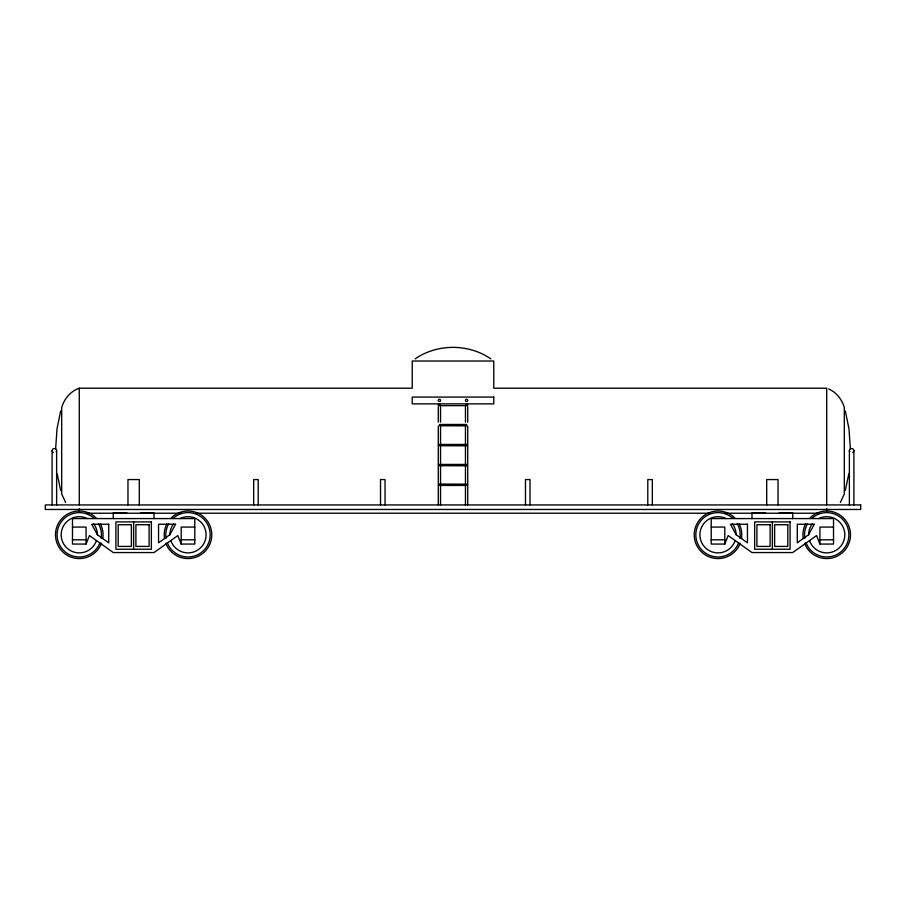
<?xml version="1.0" encoding="UTF-8"?>
<svg xmlns="http://www.w3.org/2000/svg" width="906" height="906" viewBox="0 0 906 906"><rect width="100%" height="100%" fill="white"/><g stroke="black" fill="none" stroke-linecap="round" stroke-linejoin="round"><path stroke-width="1.36" d="M52.095 504.936L52.095 450.712C51.982 447.802 56.738 447.802 56.625 450.712L56.625 504.936M56.625 450.712L56.319 451.845M849.375 504.936L849.375 450.712C849.262 447.802 854.018 447.802 853.905 450.712L853.905 504.936M853.905 450.712L852.773 452.672M848.797 473.849L845.309 490.486M60.691 410.939L57.021 428.776L55.628 448.878M86.07 544.064L89.468 535.571L113.25 552.558L154.02 552.558L177.803 535.571L181.2 544.064L194.79 544.064L194.79 518.583L72.48 518.583L72.48 544.064L86.07 544.064L86.07 527.077L72.48 527.077M724.8 544.064L728.197 535.571L751.98 552.558L792.75 552.558L816.533 535.571L819.93 544.064L833.52 544.064L833.52 518.583L711.21 518.583L711.21 544.064L724.8 544.064L724.8 527.077L711.21 527.077M840.36 502.456L844.313 493.963L844.313 407.451C841.946 399.512 836.397 392.332 828.718 388.968M465.605 404.518L467.575 404.518A1.223 0.895 0 0 1 467.575 405.378L467.156 405.695M415.175 358.867C437.258 343.544 468.742 343.544 490.825 358.867M826.725 504.846L826.725 388.198L493.77 388.198L493.77 361.018L412.23 361.018L412.23 388.198L79.275 388.198C70.611 391.098 64.224 398.833 61.687 407.451L61.687 493.963L65.64 502.456M439.41 405.65L466.59 405.65M439.41 485.435L466.59 485.435M126.84 512.921L113.25 512.921L113.25 518.583M140.43 512.921L154.02 512.921L154.02 518.583M765.57 512.921L751.98 512.921L751.98 518.583M779.16 512.921L792.75 512.921L792.75 518.583M86.353 513.226L181.2 513.226M195.356 513.226L710.644 513.226M724.8 513.226L819.647 513.226M194.79 527.077L181.2 527.077L181.2 544.064M833.52 527.077L819.93 527.077L819.93 544.064M72.48 539.817L86.07 539.817M181.2 539.817L194.79 539.817M711.21 539.817L724.8 539.817M819.93 539.817L833.52 539.817M438.844 405.695L438.425 405.378A1.223 0.895 0 0 1 438.425 404.518L440.395 404.518M53.228 452.672L52.095 450.712M849.681 451.845L849.375 450.712M845.309 410.939L848.979 428.776L850.372 448.878M60.691 490.486L57.203 473.849M826.725 508.594L826.725 511.097M778.028 504.936L778.028 479.557L766.702 479.557L766.702 504.936M772.365 521.901L772.365 549.24M652.32 504.936L652.32 479.557L647.79 479.557L647.79 504.936M530.01 504.936L530.01 479.557L525.48 479.557L525.48 504.936M467.723 406.726L467.723 422.151M467.723 426.205L467.723 504.891M466.59 404.291L466.59 405.152M466.59 485.344L466.59 484.166L439.41 484.076L439.41 485.344M465.458 406.726L465.458 422.151M465.458 426.205L465.458 504.891M440.543 406.726L440.543 422.151M440.543 426.205L440.543 504.891M439.41 404.291L439.41 405.152M438.278 406.726L438.278 422.151M438.278 426.205L438.278 504.891M385.05 504.936L385.05 479.557L380.52 479.557L380.52 504.936M258.21 504.936L258.21 479.557L253.68 479.557L253.68 504.936M139.298 504.936L139.298 479.557L127.973 479.557L127.973 504.936M133.635 521.901L133.635 549.24M79.275 388.198L79.275 504.846M79.275 508.594L79.275 511.097M809.907 517.972A23.783 23.783 0 0 1 845.717 520.486A23.783 23.783 0 0 1 838.254 555.593A23.783 23.783 0 0 1 804.517 543.317M803.237 538.515A23.783 23.783 0 0 1 805.536 523.985M818.718 518.56A18.109 18.109 0 0 1 843.293 527.496A18.109 18.109 0 0 1 833.282 551.663A18.109 18.109 0 0 1 809.579 540.61M808.616 534.789A18.109 18.109 0 0 1 812.365 523.77M811.878 518.311A22.186 22.186 0 0 1 844.89 522.071A22.186 22.186 0 0 1 837.144 554.381A22.186 22.186 0 0 1 806.012 542.739M804.811 538.266A22.186 22.186 0 0 1 807.518 523.702M735.151 540.61A18.109 18.109 0 0 1 711.448 551.663A18.109 18.109 0 0 1 701.437 527.496A18.109 18.109 0 0 1 726.012 518.56M732.365 523.77A18.109 18.109 0 0 1 736.114 534.789M737.212 523.702A22.186 22.186 0 0 1 739.919 538.266M738.718 542.739A22.186 22.186 0 0 1 707.586 554.381A22.186 22.186 0 0 1 699.84 522.071A22.186 22.186 0 0 1 732.852 518.311M739.194 523.985A23.783 23.783 0 0 1 741.493 538.515M740.213 543.317A23.783 23.783 0 0 1 706.476 555.593A23.783 23.783 0 0 1 699.013 520.486A23.783 23.783 0 0 1 734.823 517.972M96.421 540.61A18.109 18.109 0 0 1 72.718 551.663A18.109 18.109 0 0 1 62.707 527.496A18.109 18.109 0 0 1 87.282 518.56M93.635 523.77A18.109 18.109 0 0 1 97.384 534.789M98.482 523.702A22.186 22.186 0 0 1 101.189 538.266M99.988 542.739A22.186 22.186 0 0 1 68.856 554.381A22.186 22.186 0 0 1 61.11 522.071A22.186 22.186 0 0 1 94.122 518.311M100.464 523.985A23.783 23.783 0 0 1 102.763 538.515M101.483 543.317A23.783 23.783 0 0 1 67.746 555.593A23.783 23.783 0 0 1 60.283 520.486A23.783 23.783 0 0 1 96.093 517.972M171.177 517.972A23.783 23.783 0 0 1 206.987 520.486A23.783 23.783 0 0 1 199.524 555.593A23.783 23.783 0 0 1 165.787 543.317M164.507 538.515A23.783 23.783 0 0 1 166.806 523.985M173.148 518.311A22.186 22.186 0 0 1 206.16 522.071A22.186 22.186 0 0 1 198.414 554.381A22.186 22.186 0 0 1 167.282 542.739M166.081 538.266A22.186 22.186 0 0 1 168.788 523.702M179.988 518.56A18.109 18.109 0 0 1 204.563 527.496A18.109 18.109 0 0 1 194.552 551.663A18.109 18.109 0 0 1 170.849 540.61M169.886 534.789A18.109 18.109 0 0 1 173.635 523.77M466.024 401.403A1.133 1.133 0 0 1 465.718 399.693A1.133 1.133 0 0 1 467.462 399.693A1.133 1.133 0 0 1 467.156 401.403M438.844 401.403A1.133 1.133 0 0 1 438.538 399.693A1.133 1.133 0 0 1 440.282 399.693A1.133 1.133 0 0 1 439.976 401.403M175.538 524.246L169.875 534.71L158.55 542.807L158.55 524.246L175.538 524.246M814.268 524.246L808.605 534.71L797.28 542.807L797.28 524.246L814.268 524.246M493.77 397.077L412.23 397.077L412.23 403.872L493.77 403.872L493.77 397.077M466.59 424.484L439.41 424.484L439.41 425.752L466.59 425.843L466.59 424.574M466.59 444.461L439.41 444.461L439.41 445.729L466.59 445.82L466.59 444.552M466.59 464.438L439.41 464.438L439.41 465.707L466.59 465.797L466.59 464.529M860.7 504.936L45.3 504.936L45.3 509.466L860.7 509.466L860.7 504.936M151.359 521.901L115.911 521.901L115.911 549.24L151.359 549.24L151.359 521.901M790.089 521.901L754.641 521.901L754.641 549.24L790.089 549.24L790.089 521.901M108.72 524.246L91.733 524.246L97.395 534.71L108.72 542.807L108.72 524.246M747.45 524.246L730.463 524.246L736.125 534.71L747.45 542.807L747.45 524.246M131.37 524.733L118.176 524.733L118.176 546.409L131.37 546.409L131.37 524.733M149.094 524.733L135.9 524.733L135.9 546.409L149.094 546.409L149.094 524.733M770.1 524.733L756.906 524.733L756.906 546.409L770.1 546.409L770.1 524.733M787.824 524.733L774.63 524.733L774.63 546.409L787.824 546.409L787.824 524.733"/></g></svg>
